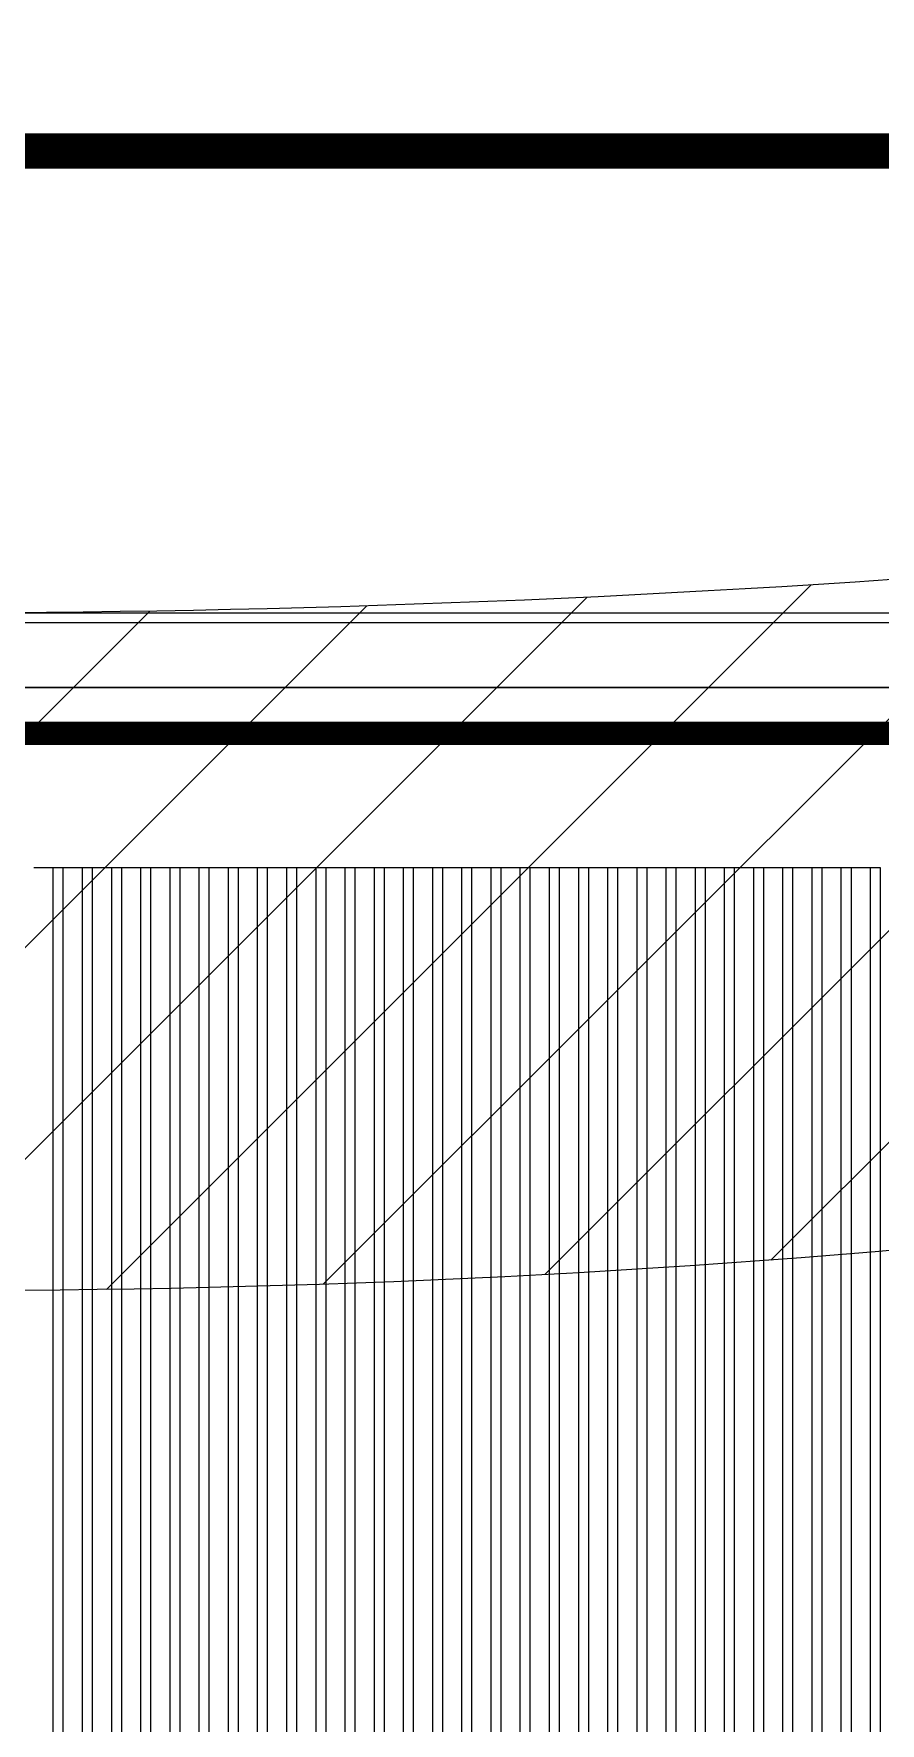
# Model space of a CAD drawing. Header units: millimetres. Extents: x -107267 to 109426, y -98906 to 83910.
# Drawn here: x 12039 to 13835, y -2197 to 1387 of the extents above; entities that cross this region are included whole.
import ezdxf

# ---------------------------------------------------------------- set-up
doc = ezdxf.new("R2010")
doc.units = ezdxf.units.MM
doc.linetypes.add('ACAD_ISO10W100', pattern=[18, 12, -3, 0, -3])
doc.linetypes.add('ACAD_ISO12W100', pattern=[21, 12, -3, 0, -3, 0, -3])
for name, color, linetype in [('00 - ZONA DE PROTEÇÃO', 4, 'Continuous'), ('00 - Zona de proteção 2d', 4, 'Continuous'), ('Front View-MISC', 7, 'Continuous'), ('Top (Plan) View-MISC', 7, 'Continuous')]:
    doc.layers.add(name, color=color, linetype=linetype)
doc.layers.add('000-M3G-MALHA NOVA', color=5, linetype='ACAD_ISO10W100', lineweight=0)
doc.layers.add('00_m3g_spda_ater_cabo50', color=1, linetype='Continuous', lineweight=9)

# ---------------------------------------------------------------- blocks, each defined once
blk = doc.blocks.new('*U481')
at = {"layer": 'Top (Plan) View-MISC', "color": 0, "linetype": 'ByBlock', "lineweight": -2}
for p, q in [((12039.5, -381.9), (12080.2, -381.9)), ((12101.4, -381.9), (12142.1, -381.9)), ((12163.3, -381.9), (12204, -381.9)), ((12225.2, -381.9), (12265.9, -381.9)), ((12287.1, -381.9), (12327.8, -381.9)), ((12349, -381.9), (12389.7, -381.9)), ((12410.9, -381.9), (12451.6, -381.9)), ((12472.8, -381.9), (12513.5, -381.9)), ((12534.7, -381.9), (12575.4, -381.9)), ((12596.6, -381.9), (12637.3, -381.9)), ((12658.5, -381.9), (12699.2, -381.9)), ((12720.4, -381.9), (12761.1, -381.9)), ((12782.3, -381.9), (12823, -381.9)), ((12844.2, -381.9), (12884.9, -381.9)), ((12906.1, -381.9), (12946.8, -381.9)), ((12968, -381.9), (13008.7, -381.9)), ((13029.9, -381.9), (13070.6, -381.9)), ((13091.8, -381.9), (13132.5, -381.9)), ((13153.7, -381.9), (13194.4, -381.9)), ((13215.6, -381.9), (13256.3, -381.9)), ((13277.5, -381.9), (13318.2, -381.9)), ((13339.4, -381.9), (13380.1, -381.9)), ((13401.3, -381.9), (13442, -381.9)), ((13463.2, -381.9), (13503.8, -381.9)), ((13525.1, -381.9), (13565.7, -381.9)), ((13587, -381.9), (13627.6, -381.9)), ((13648.9, -381.9), (13689.5, -381.9)), ((13710.8, -381.9), (13751.4, -381.9)), ((13772.7, -381.9), (13813.3, -381.9))]:
    blk.add_line(p, q, dxfattribs=at)
blk = doc.blocks.new('*U482')
at = {"layer": 'Top (Plan) View-MISC', "color": 0, "linetype": 'ByBlock', "lineweight": -2}
for p, q in [((-21187.7, 138.1), (23428.9, 138.1)), ((12039.5, -381.9), (12080.2, -381.9)), ((12101.4, -381.9), (12142.1, -381.9)), ((12163.3, -381.9), (12204, -381.9)), ((12225.2, -381.9), (12265.9, -381.9)), ((12287.1, -381.9), (12327.8, -381.9)), ((12349, -381.9), (12389.7, -381.9)), ((12410.9, -381.9), (12451.6, -381.9)), ((12472.8, -381.9), (12513.5, -381.9)), ((12534.7, -381.9), (12575.4, -381.9)), ((12596.6, -381.9), (12637.3, -381.9)), ((12658.5, -381.9), (12699.2, -381.9)), ((12720.4, -381.9), (12761.1, -381.9)), ((12782.3, -381.9), (12823, -381.9)), ((12844.2, -381.9), (12884.9, -381.9)), ((12906.1, -381.9), (12946.8, -381.9)), ((12968, -381.9), (13008.7, -381.9)), ((13029.9, -381.9), (13070.6, -381.9)), ((13091.8, -381.9), (13132.5, -381.9)), ((13153.7, -381.9), (13194.4, -381.9)), ((13215.6, -381.9), (13256.3, -381.9)), ((13277.5, -381.9), (13318.2, -381.9)), ((13339.4, -381.9), (13380.1, -381.9)), ((13401.3, -381.9), (13442, -381.9)), ((13463.2, -381.9), (13503.8, -381.9)), ((13525.1, -381.9), (13565.7, -381.9)), ((13587, -381.9), (13627.6, -381.9)), ((13648.9, -381.9), (13689.5, -381.9)), ((13710.8, -381.9), (13751.4, -381.9)), ((13772.7, -381.9), (13813.3, -381.9))]:
    blk.add_line(p, q, dxfattribs=at)
blk = doc.blocks.new('*U639')
at = {"layer": 'Top (Plan) View-MISC', "color": 0, "linetype": 'ByBlock', "lineweight": -2}
for p, q in [((13813.3, -381.9), (13813.3, -7621.9)), ((13813.3, -381.9), (13834.6, -381.9)), ((13834.6, -381.9), (13834.6, -7621.9))]:
    blk.add_line(p, q, dxfattribs=at)
blk = doc.blocks.new('*U640')
at = {"layer": 'Top (Plan) View-MISC', "color": 0, "linetype": 'ByBlock', "lineweight": -2}
for p, q in [((13751.4, -381.9), (13751.4, -7621.9)), ((13751.4, -381.9), (13772.7, -381.9)), ((13772.7, -381.9), (13772.7, -7621.9))]:
    blk.add_line(p, q, dxfattribs=at)
blk = doc.blocks.new('*U641')
at = {"layer": 'Top (Plan) View-MISC', "color": 0, "linetype": 'ByBlock', "lineweight": -2}
for p, q in [((13689.5, -381.9), (13689.5, -7621.9)), ((13689.5, -381.9), (13710.8, -381.9)), ((13710.8, -381.9), (13710.8, -7621.9))]:
    blk.add_line(p, q, dxfattribs=at)
blk = doc.blocks.new('*U642')
at = {"layer": 'Top (Plan) View-MISC', "color": 0, "linetype": 'ByBlock', "lineweight": -2}
for p, q in [((13627.6, -381.9), (13627.6, -7621.9)), ((13627.6, -381.9), (13648.9, -381.9)), ((13648.9, -381.9), (13648.9, -7621.9))]:
    blk.add_line(p, q, dxfattribs=at)
blk = doc.blocks.new('*U643')
at = {"layer": 'Top (Plan) View-MISC', "color": 0, "linetype": 'ByBlock', "lineweight": -2}
for p, q in [((13565.7, -381.9), (13565.7, -7621.9)), ((13565.7, -381.9), (13587, -381.9)), ((13587, -381.9), (13587, -7621.9))]:
    blk.add_line(p, q, dxfattribs=at)
blk = doc.blocks.new('*U644')
at = {"layer": 'Top (Plan) View-MISC', "color": 0, "linetype": 'ByBlock', "lineweight": -2}
for p, q in [((13503.8, -381.9), (13503.8, -7621.9)), ((13503.8, -381.9), (13525.1, -381.9)), ((13525.1, -381.9), (13525.1, -7621.9))]:
    blk.add_line(p, q, dxfattribs=at)
blk = doc.blocks.new('*U645')
at = {"layer": 'Top (Plan) View-MISC', "color": 0, "linetype": 'ByBlock', "lineweight": -2}
for p, q in [((13442, -381.9), (13442, -7621.9)), ((13442, -381.9), (13463.2, -381.9)), ((13463.2, -381.9), (13463.2, -7621.9))]:
    blk.add_line(p, q, dxfattribs=at)
blk = doc.blocks.new('*U646')
at = {"layer": 'Top (Plan) View-MISC', "color": 0, "linetype": 'ByBlock', "lineweight": -2}
for p, q in [((13380.1, -381.9), (13380.1, -7621.9)), ((13380.1, -381.9), (13401.3, -381.9)), ((13401.3, -381.9), (13401.3, -7621.9))]:
    blk.add_line(p, q, dxfattribs=at)
blk = doc.blocks.new('*U647')
at = {"layer": 'Top (Plan) View-MISC', "color": 0, "linetype": 'ByBlock', "lineweight": -2}
for p, q in [((13318.2, -381.9), (13318.2, -7621.9)), ((13318.2, -381.9), (13339.4, -381.9)), ((13339.4, -381.9), (13339.4, -7621.9))]:
    blk.add_line(p, q, dxfattribs=at)
blk = doc.blocks.new('*U648')
at = {"layer": 'Top (Plan) View-MISC', "color": 0, "linetype": 'ByBlock', "lineweight": -2}
for p, q in [((13256.3, -381.9), (13256.3, -7621.9)), ((13256.3, -381.9), (13277.5, -381.9)), ((13277.5, -381.9), (13277.5, -7621.9))]:
    blk.add_line(p, q, dxfattribs=at)
blk = doc.blocks.new('*U649')
at = {"layer": 'Top (Plan) View-MISC', "color": 0, "linetype": 'ByBlock', "lineweight": -2}
for p, q in [((13194.4, -381.9), (13194.4, -7621.9)), ((13194.4, -381.9), (13215.6, -381.9)), ((13215.6, -381.9), (13215.6, -7621.9))]:
    blk.add_line(p, q, dxfattribs=at)
blk = doc.blocks.new('*U650')
at = {"layer": 'Top (Plan) View-MISC', "color": 0, "linetype": 'ByBlock', "lineweight": -2}
for p, q in [((13132.5, -381.9), (13132.5, -7621.9)), ((13132.5, -381.9), (13153.7, -381.9)), ((13153.7, -381.9), (13153.7, -7621.9))]:
    blk.add_line(p, q, dxfattribs=at)
blk = doc.blocks.new('*U651')
at = {"layer": 'Top (Plan) View-MISC', "color": 0, "linetype": 'ByBlock', "lineweight": -2}
for p, q in [((13070.6, -381.9), (13070.6, -7621.9)), ((13070.6, -381.9), (13091.8, -381.9)), ((13091.8, -381.9), (13091.8, -7621.9))]:
    blk.add_line(p, q, dxfattribs=at)
blk = doc.blocks.new('*U652')
at = {"layer": 'Top (Plan) View-MISC', "color": 0, "linetype": 'ByBlock', "lineweight": -2}
for p, q in [((13008.7, -381.9), (13008.7, -7621.9)), ((13008.7, -381.9), (13029.9, -381.9)), ((13029.9, -381.9), (13029.9, -7621.9))]:
    blk.add_line(p, q, dxfattribs=at)
blk = doc.blocks.new('*U653')
at = {"layer": 'Top (Plan) View-MISC', "color": 0, "linetype": 'ByBlock', "lineweight": -2}
for p, q in [((12946.8, -381.9), (12946.8, -7621.9)), ((12946.8, -381.9), (12968, -381.9)), ((12968, -381.9), (12968, -7621.9))]:
    blk.add_line(p, q, dxfattribs=at)
blk = doc.blocks.new('*U654')
at = {"layer": 'Top (Plan) View-MISC', "color": 0, "linetype": 'ByBlock', "lineweight": -2}
for p, q in [((12884.9, -381.9), (12884.9, -7621.9)), ((12884.9, -381.9), (12906.1, -381.9)), ((12906.1, -381.9), (12906.1, -7621.9))]:
    blk.add_line(p, q, dxfattribs=at)
blk = doc.blocks.new('*U655')
at = {"layer": 'Top (Plan) View-MISC', "color": 0, "linetype": 'ByBlock', "lineweight": -2}
for p, q in [((12823, -381.9), (12823, -7621.9)), ((12823, -381.9), (12844.2, -381.9)), ((12844.2, -381.9), (12844.2, -7621.9))]:
    blk.add_line(p, q, dxfattribs=at)
blk = doc.blocks.new('*U656')
at = {"layer": 'Top (Plan) View-MISC', "color": 0, "linetype": 'ByBlock', "lineweight": -2}
for p, q in [((12761.1, -381.9), (12761.1, -7621.9)), ((12761.1, -381.9), (12782.3, -381.9)), ((12782.3, -381.9), (12782.3, -7621.9))]:
    blk.add_line(p, q, dxfattribs=at)
blk = doc.blocks.new('*U657')
at = {"layer": 'Top (Plan) View-MISC', "color": 0, "linetype": 'ByBlock', "lineweight": -2}
for p, q in [((12699.2, -381.9), (12699.2, -7621.9)), ((12699.2, -381.9), (12720.4, -381.9)), ((12720.4, -381.9), (12720.4, -7621.9))]:
    blk.add_line(p, q, dxfattribs=at)
blk = doc.blocks.new('*U658')
at = {"layer": 'Top (Plan) View-MISC', "color": 0, "linetype": 'ByBlock', "lineweight": -2}
for p, q in [((12637.3, -381.9), (12637.3, -7621.9)), ((12637.3, -381.9), (12658.5, -381.9)), ((12658.5, -381.9), (12658.5, -7621.9))]:
    blk.add_line(p, q, dxfattribs=at)
blk = doc.blocks.new('*U659')
at = {"layer": 'Top (Plan) View-MISC', "color": 0, "linetype": 'ByBlock', "lineweight": -2}
for p, q in [((12575.4, -381.9), (12575.4, -7621.9)), ((12575.4, -381.9), (12596.6, -381.9)), ((12596.6, -381.9), (12596.6, -7621.9))]:
    blk.add_line(p, q, dxfattribs=at)
blk = doc.blocks.new('*U660')
at = {"layer": 'Top (Plan) View-MISC', "color": 0, "linetype": 'ByBlock', "lineweight": -2}
for p, q in [((12513.5, -381.9), (12513.5, -7621.9)), ((12513.5, -381.9), (12534.7, -381.9)), ((12534.7, -381.9), (12534.7, -7621.9))]:
    blk.add_line(p, q, dxfattribs=at)
blk = doc.blocks.new('*U661')
at = {"layer": 'Top (Plan) View-MISC', "color": 0, "linetype": 'ByBlock', "lineweight": -2}
for p, q in [((12451.6, -381.9), (12451.6, -7621.9)), ((12451.6, -381.9), (12472.8, -381.9)), ((12472.8, -381.9), (12472.8, -7621.9))]:
    blk.add_line(p, q, dxfattribs=at)
blk = doc.blocks.new('*U662')
at = {"layer": 'Top (Plan) View-MISC', "color": 0, "linetype": 'ByBlock', "lineweight": -2}
for p, q in [((12389.7, -381.9), (12389.7, -7621.9)), ((12389.7, -381.9), (12410.9, -381.9)), ((12410.9, -381.9), (12410.9, -7621.9))]:
    blk.add_line(p, q, dxfattribs=at)
blk = doc.blocks.new('*U663')
at = {"layer": 'Top (Plan) View-MISC', "color": 0, "linetype": 'ByBlock', "lineweight": -2}
for p, q in [((12327.8, -381.9), (12327.8, -7621.9)), ((12327.8, -381.9), (12349, -381.9)), ((12349, -381.9), (12349, -7621.9))]:
    blk.add_line(p, q, dxfattribs=at)
blk = doc.blocks.new('*U664')
at = {"layer": 'Top (Plan) View-MISC', "color": 0, "linetype": 'ByBlock', "lineweight": -2}
for p, q in [((12265.9, -381.9), (12265.9, -7621.9)), ((12265.9, -381.9), (12287.1, -381.9)), ((12287.1, -381.9), (12287.1, -7621.9))]:
    blk.add_line(p, q, dxfattribs=at)
blk = doc.blocks.new('*U665')
at = {"layer": 'Top (Plan) View-MISC', "color": 0, "linetype": 'ByBlock', "lineweight": -2}
for p, q in [((12204, -381.9), (12204, -7621.9)), ((12204, -381.9), (12225.2, -381.9)), ((12225.2, -381.9), (12225.2, -7621.9))]:
    blk.add_line(p, q, dxfattribs=at)
blk = doc.blocks.new('*U666')
at = {"layer": 'Top (Plan) View-MISC', "color": 0, "linetype": 'ByBlock', "lineweight": -2}
for p, q in [((12142.1, -381.9), (12142.1, -7621.9)), ((12142.1, -381.9), (12163.3, -381.9)), ((12163.3, -381.9), (12163.3, -7621.9))]:
    blk.add_line(p, q, dxfattribs=at)
blk = doc.blocks.new('*U667')
at = {"layer": 'Top (Plan) View-MISC', "color": 0, "linetype": 'ByBlock', "lineweight": -2}
for p, q in [((12080.2, -381.9), (12080.2, -7621.9)), ((12080.2, -381.9), (12101.4, -381.9)), ((12101.4, -381.9), (12101.4, -7621.9))]:
    blk.add_line(p, q, dxfattribs=at)
blk = doc.blocks.new('*U1067')
at = {"layer": 'Top (Plan) View-MISC', "color": 0, "linetype": 'ByBlock', "lineweight": -2}
blk.add_line((23207.9, 158.1), (-17567.7, 158.1), dxfattribs=at)
blk = doc.blocks.new('*U1213')
at = {"layer": 'Front View-MISC', "color": 0, "linetype": 'ByBlock', "lineweight": -2}
for p, q in [((13834.4, 0, 1272), (9536, 0, 1272)), ((9536, 0, 3172), (13834.4, 0, 3172)), ((13834.4, 0, 3172), (13834.4, 0, 1272))]:
    blk.add_line(p, q, dxfattribs=at)
blk = doc.blocks.new('*U1222')
at = {"layer": 'Front View-MISC', "color": 0, "linetype": 'ByBlock', "lineweight": -2}
for p, q in [((-13407.5, 0, 3450), (23648.9, 0, 3450)), ((-13407.5, 0, 4300), (23648.9, 0, 4300))]:
    blk.add_line(p, q, dxfattribs=at)
blk = doc.blocks.new('*U1223')
at = {"layer": 'Front View-MISC', "color": 0, "linetype": 'ByBlock', "lineweight": -2}
for p, q in [((26316.1, 0), (9550.4, 0)), ((26316.1, 0, -100), (9550.4, 0, -100))]:
    blk.add_line(p, q, dxfattribs=at)
blk = doc.blocks.new('*U1259')
at = {"layer": 'Front View-MISC', "color": 0, "linetype": 'ByBlock', "lineweight": -2}
for p, q in [((13835.5, 0, 3172), (9536, 0, 3172)), ((12801, 0, 2187), (10571, 0, 2187)), ((11711, 0, 2237), (12801, 0, 2237)), ((11711, 0, 3102), (12801, 0, 3102)), ((12801, 0, 1322), (12851, 0, 1322)), ((12801, 0, 1322), (12801, 0, 2187)), ((12801, 0, 2237), (12801, 0, 3102)), ((12851, 0, 2187), (12851, 0, 1322)), ((13766, 0, 2187), (12851, 0, 2187)), ((12851, 0, 3102), (12851, 0, 2237)), ((12851, 0, 3102), (13766, 0, 3102)), ((12851, 0, 2237), (13766, 0, 2237)), ((13766, 0, 1322), (13835.5, 0, 1322)), ((13766, 0, 2187), (13766, 0, 1322)), ((13766, 0, 3102), (13766, 0, 2237))]:
    blk.add_line(p, q, dxfattribs=at)
blk = doc.blocks.new('*U1260')
at = {"layer": 'Front View-MISC', "color": 0, "linetype": 'ByBlock', "lineweight": -2}
for p, q in [((13834.4, 0, 1272), (9535.5, 0, 1272)), ((9535.5, 0, 1322), (13834.4, 0, 1322)), ((13834.4, 0, 1322), (13834.4, 0, 1272))]:
    blk.add_line(p, q, dxfattribs=at)
blk = doc.blocks.new('*U1306')
at = {"layer": 'Front View-MISC', "color": 0, "linetype": 'ByBlock', "lineweight": -2}
for p, q in [((12039.5, 0, 5158), (12080.2, 0, 5158)), ((12101.4, 0, 5158), (12142.1, 0, 5158)), ((12163.3, 0, 5158), (12204, 0, 5158)), ((12225.2, 0, 5158), (12265.9, 0, 5158)), ((12287.1, 0, 5158), (12327.8, 0, 5158)), ((12349, 0, 5158), (12389.7, 0, 5158)), ((12410.9, 0, 5158), (12451.6, 0, 5158)), ((12472.8, 0, 5158), (12513.5, 0, 5158)), ((12534.7, 0, 5158), (12575.4, 0, 5158)), ((12596.6, 0, 5158), (12637.3, 0, 5158)), ((12658.5, 0, 5158), (12699.2, 0, 5158)), ((12720.4, 0, 5158), (12761.1, 0, 5158)), ((12782.3, 0, 5158), (12823, 0, 5158)), ((12844.2, 0, 5158), (12884.9, 0, 5158)), ((12906.1, 0, 5158), (12946.8, 0, 5158)), ((12968, 0, 5158), (13008.7, 0, 5158)), ((13029.9, 0, 5158), (13070.6, 0, 5158)), ((13091.8, 0, 5158), (13132.5, 0, 5158)), ((13153.7, 0, 5158), (13194.4, 0, 5158)), ((13215.6, 0, 5158), (13256.3, 0, 5158)), ((13277.5, 0, 5158), (13318.2, 0, 5158)), ((13339.4, 0, 5158), (13380.1, 0, 5158)), ((13401.3, 0, 5158), (13442, 0, 5158)), ((13463.2, 0, 5158), (13503.8, 0, 5158)), ((13525.1, 0, 5158), (13565.7, 0, 5158)), ((13587, 0, 5158), (13627.6, 0, 5158)), ((13648.9, 0, 5158), (13689.5, 0, 5158)), ((13710.8, 0, 5158), (13751.4, 0, 5158)), ((13772.7, 0, 5158), (13813.3, 0, 5158))]:
    blk.add_line(p, q, dxfattribs=at)
blk = doc.blocks.new('*U1464')
at = {"layer": 'Front View-MISC', "color": 0, "linetype": 'ByBlock', "lineweight": -2}
for p, q in [((13813.3, 0, 5166.4), (13813.3, 0, 4300)), ((13813.3, 0, 5166.4), (13834.6, 0, 5166.4)), ((13834.6, 0, 5166.4), (13834.6, 0, 4300))]:
    blk.add_line(p, q, dxfattribs=at)
blk = doc.blocks.new('*U1465')
at = {"layer": 'Front View-MISC', "color": 0, "linetype": 'ByBlock', "lineweight": -2}
for p, q in [((13751.4, 0, 5166.4), (13751.4, 0, 4300)), ((13751.4, 0, 5166.4), (13772.7, 0, 5166.4)), ((13772.7, 0, 5166.4), (13772.7, 0, 4300))]:
    blk.add_line(p, q, dxfattribs=at)
blk = doc.blocks.new('*U1466')
at = {"layer": 'Front View-MISC', "color": 0, "linetype": 'ByBlock', "lineweight": -2}
for p, q in [((13689.5, 0, 5166.4), (13689.5, 0, 4300)), ((13689.5, 0, 5166.4), (13710.8, 0, 5166.4)), ((13710.8, 0, 5166.4), (13710.8, 0, 4300))]:
    blk.add_line(p, q, dxfattribs=at)
blk = doc.blocks.new('*U1467')
at = {"layer": 'Front View-MISC', "color": 0, "linetype": 'ByBlock', "lineweight": -2}
for p, q in [((13627.6, 0, 5166.4), (13627.6, 0, 4300)), ((13627.6, 0, 5166.4), (13648.9, 0, 5166.4)), ((13648.9, 0, 5166.4), (13648.9, 0, 4300))]:
    blk.add_line(p, q, dxfattribs=at)
blk = doc.blocks.new('*U1468')
at = {"layer": 'Front View-MISC', "color": 0, "linetype": 'ByBlock', "lineweight": -2}
for p, q in [((13565.7, 0, 5166.4), (13565.7, 0, 4300)), ((13565.7, 0, 5166.4), (13587, 0, 5166.4)), ((13587, 0, 5166.4), (13587, 0, 4300))]:
    blk.add_line(p, q, dxfattribs=at)
blk = doc.blocks.new('*U1469')
at = {"layer": 'Front View-MISC', "color": 0, "linetype": 'ByBlock', "lineweight": -2}
for p, q in [((13503.8, 0, 5166.4), (13503.8, 0, 4300)), ((13503.8, 0, 5166.4), (13525.1, 0, 5166.4)), ((13525.1, 0, 5166.4), (13525.1, 0, 4300))]:
    blk.add_line(p, q, dxfattribs=at)
blk = doc.blocks.new('*U1470')
at = {"layer": 'Front View-MISC', "color": 0, "linetype": 'ByBlock', "lineweight": -2}
for p, q in [((13442, 0, 5166.4), (13442, 0, 4300)), ((13442, 0, 5166.4), (13463.2, 0, 5166.4)), ((13463.2, 0, 5166.4), (13463.2, 0, 4300))]:
    blk.add_line(p, q, dxfattribs=at)
blk = doc.blocks.new('*U1471')
at = {"layer": 'Front View-MISC', "color": 0, "linetype": 'ByBlock', "lineweight": -2}
for p, q in [((13380.1, 0, 5166.4), (13380.1, 0, 4300)), ((13380.1, 0, 5166.4), (13401.3, 0, 5166.4)), ((13401.3, 0, 5166.4), (13401.3, 0, 4300))]:
    blk.add_line(p, q, dxfattribs=at)
blk = doc.blocks.new('*U1472')
at = {"layer": 'Front View-MISC', "color": 0, "linetype": 'ByBlock', "lineweight": -2}
for p, q in [((13318.2, 0, 5166.4), (13318.2, 0, 4300)), ((13318.2, 0, 5166.4), (13339.4, 0, 5166.4)), ((13339.4, 0, 5166.4), (13339.4, 0, 4300))]:
    blk.add_line(p, q, dxfattribs=at)
blk = doc.blocks.new('*U1473')
at = {"layer": 'Front View-MISC', "color": 0, "linetype": 'ByBlock', "lineweight": -2}
for p, q in [((13256.3, 0, 5166.4), (13256.3, 0, 4300)), ((13256.3, 0, 5166.4), (13277.5, 0, 5166.4)), ((13277.5, 0, 5166.4), (13277.5, 0, 4300))]:
    blk.add_line(p, q, dxfattribs=at)
blk = doc.blocks.new('*U1474')
at = {"layer": 'Front View-MISC', "color": 0, "linetype": 'ByBlock', "lineweight": -2}
for p, q in [((13194.4, 0, 5166.4), (13194.4, 0, 4300)), ((13194.4, 0, 5166.4), (13215.6, 0, 5166.4)), ((13215.6, 0, 5166.4), (13215.6, 0, 4300))]:
    blk.add_line(p, q, dxfattribs=at)
blk = doc.blocks.new('*U1475')
at = {"layer": 'Front View-MISC', "color": 0, "linetype": 'ByBlock', "lineweight": -2}
for p, q in [((13132.5, 0, 5166.4), (13132.5, 0, 4300)), ((13132.5, 0, 5166.4), (13153.7, 0, 5166.4)), ((13153.7, 0, 5166.4), (13153.7, 0, 4300))]:
    blk.add_line(p, q, dxfattribs=at)
blk = doc.blocks.new('*U1476')
at = {"layer": 'Front View-MISC', "color": 0, "linetype": 'ByBlock', "lineweight": -2}
for p, q in [((13070.6, 0, 5166.4), (13070.6, 0, 4300)), ((13070.6, 0, 5166.4), (13091.8, 0, 5166.4)), ((13091.8, 0, 5166.4), (13091.8, 0, 4300))]:
    blk.add_line(p, q, dxfattribs=at)
blk = doc.blocks.new('*U1477')
at = {"layer": 'Front View-MISC', "color": 0, "linetype": 'ByBlock', "lineweight": -2}
for p, q in [((13008.7, 0, 5166.4), (13008.7, 0, 4300)), ((13008.7, 0, 5166.4), (13029.9, 0, 5166.4)), ((13029.9, 0, 5166.4), (13029.9, 0, 4300))]:
    blk.add_line(p, q, dxfattribs=at)
blk = doc.blocks.new('*U1478')
at = {"layer": 'Front View-MISC', "color": 0, "linetype": 'ByBlock', "lineweight": -2}
for p, q in [((12946.8, 0, 5166.4), (12946.8, 0, 4300)), ((12946.8, 0, 5166.4), (12968, 0, 5166.4)), ((12968, 0, 5166.4), (12968, 0, 4300))]:
    blk.add_line(p, q, dxfattribs=at)
blk = doc.blocks.new('*U1479')
at = {"layer": 'Front View-MISC', "color": 0, "linetype": 'ByBlock', "lineweight": -2}
for p, q in [((12884.9, 0, 5166.4), (12884.9, 0, 4300)), ((12884.9, 0, 5166.4), (12906.1, 0, 5166.4)), ((12906.1, 0, 5166.4), (12906.1, 0, 4300))]:
    blk.add_line(p, q, dxfattribs=at)
blk = doc.blocks.new('*U1480')
at = {"layer": 'Front View-MISC', "color": 0, "linetype": 'ByBlock', "lineweight": -2}
for p, q in [((12823, 0, 5166.4), (12823, 0, 4300)), ((12823, 0, 5166.4), (12844.2, 0, 5166.4)), ((12844.2, 0, 5166.4), (12844.2, 0, 4300))]:
    blk.add_line(p, q, dxfattribs=at)
blk = doc.blocks.new('*U1481')
at = {"layer": 'Front View-MISC', "color": 0, "linetype": 'ByBlock', "lineweight": -2}
for p, q in [((12761.1, 0, 5166.4), (12761.1, 0, 4300)), ((12761.1, 0, 5166.4), (12782.3, 0, 5166.4)), ((12782.3, 0, 5166.4), (12782.3, 0, 4300))]:
    blk.add_line(p, q, dxfattribs=at)
blk = doc.blocks.new('*U1482')
at = {"layer": 'Front View-MISC', "color": 0, "linetype": 'ByBlock', "lineweight": -2}
for p, q in [((12699.2, 0, 5166.4), (12699.2, 0, 4300)), ((12699.2, 0, 5166.4), (12720.4, 0, 5166.4)), ((12720.4, 0, 5166.4), (12720.4, 0, 4300))]:
    blk.add_line(p, q, dxfattribs=at)
blk = doc.blocks.new('*U1483')
at = {"layer": 'Front View-MISC', "color": 0, "linetype": 'ByBlock', "lineweight": -2}
for p, q in [((12637.3, 0, 5166.4), (12637.3, 0, 4300)), ((12637.3, 0, 5166.4), (12658.5, 0, 5166.4)), ((12658.5, 0, 5166.4), (12658.5, 0, 4300))]:
    blk.add_line(p, q, dxfattribs=at)
blk = doc.blocks.new('*U1484')
at = {"layer": 'Front View-MISC', "color": 0, "linetype": 'ByBlock', "lineweight": -2}
for p, q in [((12575.4, 0, 5166.4), (12575.4, 0, 4300)), ((12575.4, 0, 5166.4), (12596.6, 0, 5166.4)), ((12596.6, 0, 5166.4), (12596.6, 0, 4300))]:
    blk.add_line(p, q, dxfattribs=at)
blk = doc.blocks.new('*U1485')
at = {"layer": 'Front View-MISC', "color": 0, "linetype": 'ByBlock', "lineweight": -2}
for p, q in [((12513.5, 0, 5166.4), (12513.5, 0, 4300)), ((12513.5, 0, 5166.4), (12534.7, 0, 5166.4)), ((12534.7, 0, 5166.4), (12534.7, 0, 4300))]:
    blk.add_line(p, q, dxfattribs=at)
blk = doc.blocks.new('*U1486')
at = {"layer": 'Front View-MISC', "color": 0, "linetype": 'ByBlock', "lineweight": -2}
for p, q in [((12451.6, 0, 5166.4), (12451.6, 0, 4300)), ((12451.6, 0, 5166.4), (12472.8, 0, 5166.4)), ((12472.8, 0, 5166.4), (12472.8, 0, 4300))]:
    blk.add_line(p, q, dxfattribs=at)
blk = doc.blocks.new('*U1487')
at = {"layer": 'Front View-MISC', "color": 0, "linetype": 'ByBlock', "lineweight": -2}
for p, q in [((12389.7, 0, 5166.4), (12389.7, 0, 4300)), ((12389.7, 0, 5166.4), (12410.9, 0, 5166.4)), ((12410.9, 0, 5166.4), (12410.9, 0, 4300))]:
    blk.add_line(p, q, dxfattribs=at)
blk = doc.blocks.new('*U1488')
at = {"layer": 'Front View-MISC', "color": 0, "linetype": 'ByBlock', "lineweight": -2}
for p, q in [((12327.8, 0, 5166.4), (12327.8, 0, 4300)), ((12327.8, 0, 5166.4), (12349, 0, 5166.4)), ((12349, 0, 5166.4), (12349, 0, 4300))]:
    blk.add_line(p, q, dxfattribs=at)
blk = doc.blocks.new('*U1489')
at = {"layer": 'Front View-MISC', "color": 0, "linetype": 'ByBlock', "lineweight": -2}
for p, q in [((12265.9, 0, 5166.4), (12265.9, 0, 4300)), ((12265.9, 0, 5166.4), (12287.1, 0, 5166.4)), ((12287.1, 0, 5166.4), (12287.1, 0, 4300))]:
    blk.add_line(p, q, dxfattribs=at)
blk = doc.blocks.new('*U1490')
at = {"layer": 'Front View-MISC', "color": 0, "linetype": 'ByBlock', "lineweight": -2}
for p, q in [((12204, 0, 5166.4), (12204, 0, 4300)), ((12204, 0, 5166.4), (12225.2, 0, 5166.4)), ((12225.2, 0, 5166.4), (12225.2, 0, 4300))]:
    blk.add_line(p, q, dxfattribs=at)
blk = doc.blocks.new('*U1491')
at = {"layer": 'Front View-MISC', "color": 0, "linetype": 'ByBlock', "lineweight": -2}
for p, q in [((12142.1, 0, 5166.4), (12142.1, 0, 4300)), ((12142.1, 0, 5166.4), (12163.3, 0, 5166.4)), ((12163.3, 0, 5166.4), (12163.3, 0, 4300))]:
    blk.add_line(p, q, dxfattribs=at)
blk = doc.blocks.new('*U1492')
at = {"layer": 'Front View-MISC', "color": 0, "linetype": 'ByBlock', "lineweight": -2}
for p, q in [((12080.2, 0, 5166.4), (12080.2, 0, 4300)), ((12080.2, 0, 5166.4), (12101.4, 0, 5166.4)), ((12101.4, 0, 5166.4), (12101.4, 0, 4300))]:
    blk.add_line(p, q, dxfattribs=at)

msp = doc.modelspace()

# ---------------------------------------------------------------- hatches: boundary and pattern name
at = {"layer": '00 - ZONA DE PROTEÇÃO'}
h = msp.add_hatch(dxfattribs=at)
h.set_pattern_fill('ANSI31', color=256, scale=100)
h.paths.add_polyline_path([(-13707.5, -10990.4, -0.186516), (-13820.6, -14966.5, 0.414214), (-13179.3, -15607.9, -0.104933), (-3151, -15607.9, -0.09784), (6816.5, -15607.9, -0.097708), (16816.5, -15607.9, -0.143023), (23528.8, -15599.5, 0.414214), (24170.1, -14958.2, -0.142426), (24170.1, -7613.3, -0.10484), (23957.5, 478.5, 0.414214), (23316.2, 1119.8, -0.093557), (16807.7, 577.3, -0.082777), (6855.7, 562.6, -0.082236), (-3141.3, 575.6, -0.08359), (-13132.3, 575.6, -0.101166), (-21195.5, 556.2, 0.414214), (-21836.8, -85.1, -0.113967), (-21836.8, -7622.3, -0.301912), (-21836.8, -10478, 0.414214), (-21195.5, -11119.4, -0.128973)])
h.paths.add_polyline_path([(-20156.9, -9561, 0.142702), (-20481.7, -7424.5, 0.092198), (-20379.7, -831.6, 0.088905), (-13141.3, -732.3, 0.083475), (-3150.3, -732.3, 0.082902), (6855.6, -738.1, 0.108059), (16863.1, -739.3, 0.098139), (22506.3, -522.8, 0.085608), (22847, -7584.3, 0.113812), (22635.2, -14069.1, 0.112262), (16761.1, -14291.3, 0.092477), (6816.6, -14301.6, 0.093024), (-3142, -14299.9, 0.090083), (-12232.6, -14126.3, 0.160127), (-12766.5, -9913.6, 0.116887)], flags=16)

# ---------------------------------------------------------------- linework, layer by layer
at = {"layer": '00 - ZONA DE PROTEÇÃO', "elevation": 6590}
for points in [[(-21836.8, -85.1, -0.113967), (-21836.8, -7622.3, -0.301912), (-21836.8, -10478, 0.414214), (-21195.5, -11119.4, -0.128973), (-13707.5, -10990.4, -0.186516), (-13820.6, -14966.5, 0.414214), (-13179.3, -15607.9, -0.104933), (-3151, -15607.9, -0.09784), (6816.5, -15607.9, -0.097708), (16816.5, -15607.9, -0.143023), (23528.8, -15599.5, 0.414214), (24170.1, -14958.2, -0.142426), (24170.1, -7613.3, -0.10484), (23957.5, 478.5, 0.414214), (23316.2, 1119.8, -0.093557), (16807.7, 577.3, -0.082777), (6855.7, 562.6, -0.082236), (-3141.3, 575.6, -0.08359), (-13132.3, 575.6, -0.101166), (-21195.5, 556.2, 0.414214)], [(-20379.7, -831.6, -0.092198), (-20481.7, -7424.5, -0.142702), (-20156.9, -9561, -0.116887), (-12766.5, -9913.6, -0.160127), (-12232.6, -14126.3, -0.090083), (-3142, -14299.9, -0.093024), (6816.6, -14301.6, -0.092477), (16761.1, -14291.3, -0.112262), (22635.2, -14069.1, -0.113812), (22847, -7584.3, -0.085608), (22506.3, -522.8, -0.098139), (16863.1, -739.3, -0.108059), (6855.6, -738.1, -0.082902), (-3150.3, -732.3, -0.083475), (-13141.3, -732.3, -0.088905)]]:
    msp.add_lwpolyline(points, format="xyb", close=True, dxfattribs=at)
at = {"layer": '00 - ZONA DE PROTEÇÃO', "extrusion": (0, -1, 0)}
for centre, radius in [((-9041.5, 65477.8), 60000), ((659.7, 64665.5), 60000), ((1814.4, 65554.8), 60000), ((2162.4, 65536.4), 60000), ((11887.6, 65560), 60000), ((18994, 65730.5), 60000), ((49510.2, 59915.2), 59915.5), ((-47266.8, 59988.1), 60000), ((-19952.8, 65889), 60000)]:
    msp.add_circle(centre, radius, dxfattribs=at)
at = {"layer": '00 - Zona de proteção 2d', "extrusion": (0, -1, 0)}
msp.add_lwpolyline([(-47266.8, -11.9, 0.112418), (-21288.2, 5903.8, 0.033813), (-13144.1, 6274.9, 0.01688), (-9173.6, 5476.7, 0.024897), (-3121.5, 5769.5), (-1184.9, 5629.8, 0.039441), (6878.1, 5768.8, 0.041832), (16878.5, 5769.5, 0.028072), (23548.4, 5903.6, 0.112715), (49677.2, 0)], format="xyb", dxfattribs=at)
at = {"layer": '000-M3G-MALHA NOVA', "ltscale": 0.5, "const_width": 50}
msp.add_lwpolyline([(-21305, -95.6), (23538.6, -97.6), (23547.6, -14971.9), (23207.9, -14971.9), (-13075, -14971.9), (-13130.7, -14971.9), (-13295, -14971.9), (-13295, -10508.5), (-13295, -10455), (-21305, -10455), (-21305, -95.6)], close=True, dxfattribs=at)
at = {"layer": '00_m3g_spda_ater_cabo50', "linetype": 'ACAD_ISO12W100', "lineweight": -2, "const_width": 75}
msp.add_lwpolyline([(-22409.7, 1138.1), (-22409.7, -11569.8), (-14407.5, -11569.8), (-14407.5, -16061.9), (24648.9, -16061.9), (24648.9, 1138.1), (-2214.8, 1138.1), (-2214.8, 4938.1), (-7364.8, 4938.1), (-7364.8, 1138.1)], close=True, dxfattribs=at)

# ---------------------------------------------------------------- block references
at = {"layer": 'Front View-MISC'}
for name in ['*U1223', '*U1222', '*U1306', '*U1213', '*U1260', '*U1259', '*U1492', '*U1491', '*U1490', '*U1489', '*U1488', '*U1487', '*U1486', '*U1485', '*U1484', '*U1483', '*U1482', '*U1481', '*U1480', '*U1479', '*U1478', '*U1477', '*U1476', '*U1475', '*U1474', '*U1473', '*U1472', '*U1471', '*U1470', '*U1469', '*U1468', '*U1467', '*U1466', '*U1465', '*U1464']:
    msp.add_blockref(name, (0, 0), dxfattribs=at)
at = {"layer": 'Top (Plan) View-MISC'}
for name in ['*U1067', '*U482', '*U481', '*U667', '*U666', '*U665', '*U664', '*U663', '*U662', '*U661', '*U660', '*U659', '*U658', '*U657', '*U656', '*U655', '*U654', '*U653', '*U652', '*U651', '*U650', '*U649', '*U648', '*U647', '*U646', '*U645', '*U644', '*U643', '*U642', '*U641', '*U640', '*U639']:
    msp.add_blockref(name, (0, 0), dxfattribs=at)

doc.saveas('drawing.dxf')
